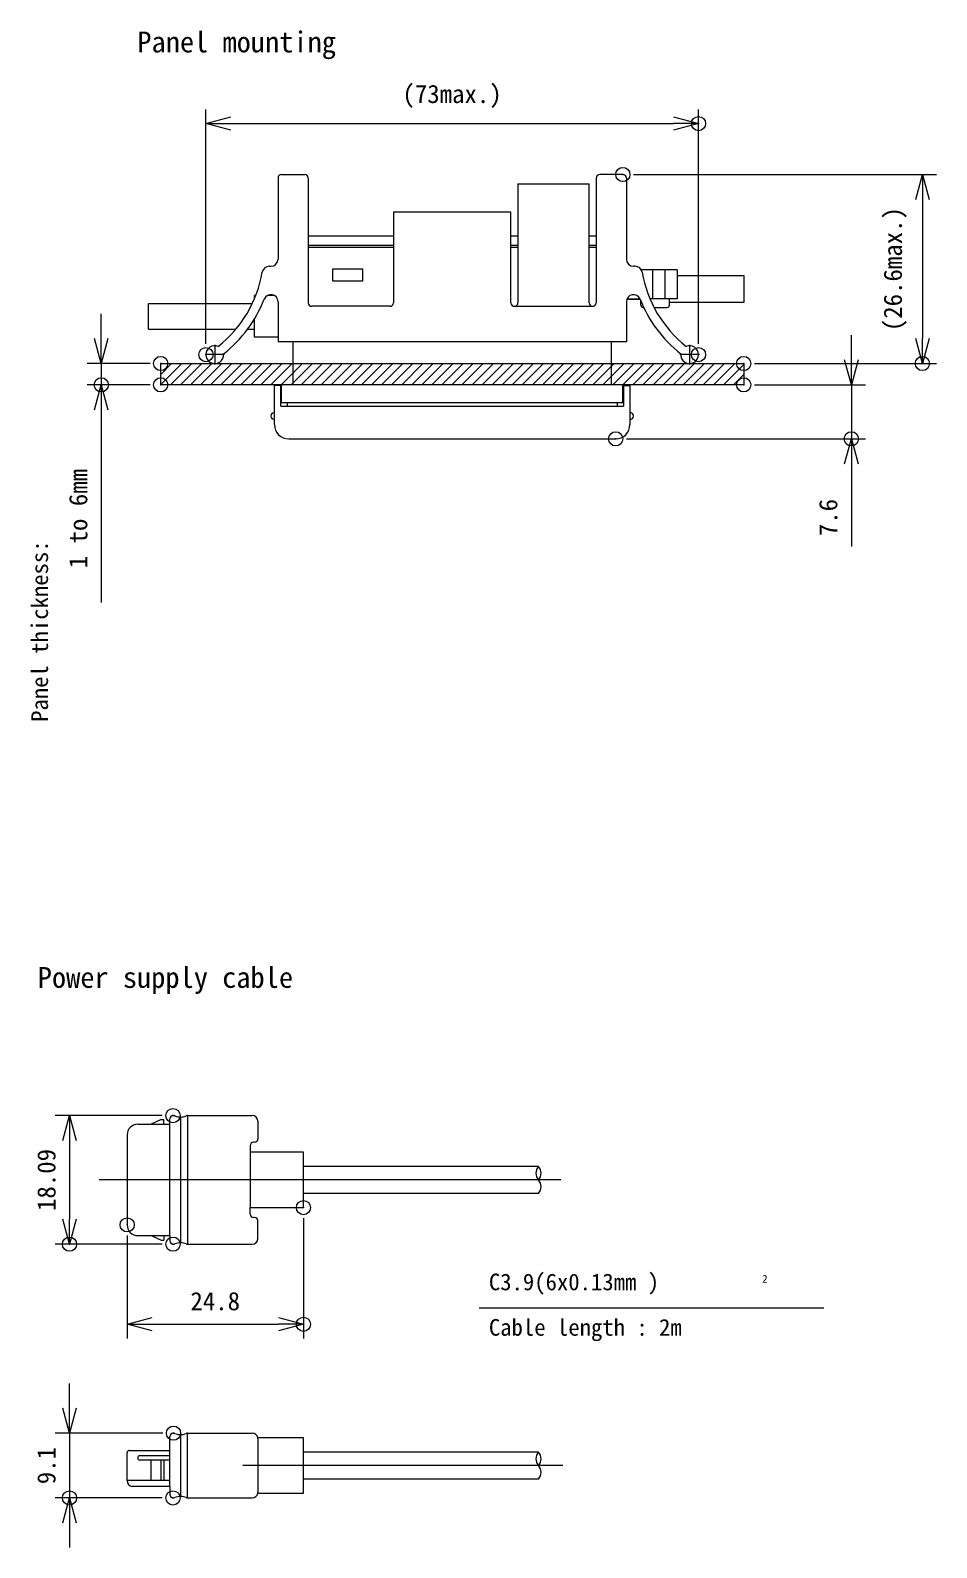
# Model space of a CAD drawing. Units: millimetres at full size. Extents: x -34906 to 7411, y -8440 to 3030.
# Drawn here: x -34275.2 to -34147.7, y -6688.6 to -6475.2 of the extents above; entities that cross this region are included whole.
import ezdxf
from ezdxf.enums import TextEntityAlignment as Align

# ---------------------------------------------------------------- set-up
doc = ezdxf.new("R2010")
doc.units = ezdxf.units.MM
doc.header["$LTSCALE"] = 4
doc.header["$PDMODE"] = 32
doc.header["$PDSIZE"] = 2
for name, pattern in [('USER1', [28.575, 19.05, -3.175, 3.175, -3.175]), ('USER4', [4.7625, 3.175, -1.5875]), ('USER5', [50.8, 31.75, -6.35, 6.35, -6.35]), ('USER6', [36, 24, -3, 6, -3])]:
    doc.linetypes.add(name, pattern=pattern)
for name, color, linetype, lineweight in [('0-2_01_外形線', 7, 'Continuous', 18), ('0-3_04_中心線', 7, 'USER1', 9), ('0-4_06_文字', 7, 'Continuous', 9), ('0-5_07_寸法線', 7, 'Continuous', 9), ('0-A_03_かくれ線', 6, 'USER4', 18)]:
    doc.layers.add(name, color=color, linetype=linetype, lineweight=lineweight)
doc.styles.add('ＭＳ ゴシック', font='')
doc.styles.get('ＭＳ ゴシック').set_extended_font_data('MS Gothic')

msp = doc.modelspace()

# ---------------------------------------------------------------- linework, layer by layer
at = {"layer": '0-2_01_外形線'}
for p, q in [((-34239.853, -6495.435), (-34236.603, -6495.435)), ((-34239.853, -6495.435), (-34236.603, -6495.435)), ((-34191.853, -6495.435), (-34195.103, -6495.435)), ((-34191.853, -6495.435), (-34195.103, -6495.435)), ((-34240.353, -6495.935), (-34240.353, -6507.346)), ((-34240.353, -6495.935), (-34240.353, -6507.346)), ((-34236.103, -6495.935), (-34236.103, -6513.485)), ((-34236.103, -6495.935), (-34236.103, -6513.485)), ((-34206.603, -6496.735), (-34206.603, -6513.485)), ((-34206.603, -6496.735), (-34196.603, -6496.735)), ((-34206.603, -6496.735), (-34206.603, -6513.485)), ((-34206.603, -6496.735), (-34196.603, -6496.735)), ((-34196.603, -6513.485), (-34196.603, -6496.735)), ((-34196.603, -6513.485), (-34196.603, -6496.735)), ((-34195.603, -6495.935), (-34195.603, -6513.485)), ((-34195.603, -6495.935), (-34195.603, -6513.485)), ((-34191.353, -6495.935), (-34191.353, -6507.346)), ((-34191.353, -6495.935), (-34191.353, -6507.346)), ((-34207.603, -6500.735), (-34224.103, -6500.735)), ((-34224.103, -6500.735), (-34224.103, -6513.485)), ((-34207.603, -6500.735), (-34224.103, -6500.735)), ((-34224.103, -6500.735), (-34224.103, -6513.485)), ((-34207.603, -6513.485), (-34207.603, -6500.735)), ((-34207.603, -6513.485), (-34207.603, -6500.735)), ((-34224.103, -6504.13), (-34236.103, -6504.13)), ((-34224.103, -6504.13), (-34236.103, -6504.13)), ((-34224.103, -6505.43), (-34236.103, -6505.43)), ((-34224.103, -6505.43), (-34236.103, -6505.43)), ((-34224.103, -6505.73), (-34236.103, -6505.73)), ((-34224.103, -6505.73), (-34236.103, -6505.73)), ((-34206.603, -6504.13), (-34207.603, -6504.13)), ((-34206.603, -6504.13), (-34207.603, -6504.13)), ((-34206.603, -6505.43), (-34207.603, -6505.43)), ((-34206.603, -6505.43), (-34207.603, -6505.43)), ((-34206.603, -6505.73), (-34207.603, -6505.73)), ((-34206.603, -6505.73), (-34207.603, -6505.73)), ((-34195.603, -6504.13), (-34196.603, -6504.13)), ((-34195.603, -6504.13), (-34196.603, -6504.13)), ((-34195.603, -6505.43), (-34196.603, -6505.43)), ((-34195.603, -6505.43), (-34196.603, -6505.43)), ((-34195.603, -6505.73), (-34196.603, -6505.73)), ((-34195.603, -6505.73), (-34196.603, -6505.73)), ((-34241.577, -6508.346), (-34241.353, -6508.346)), ((-34241.577, -6508.346), (-34241.353, -6508.346)), ((-34232.653, -6508.73), (-34228.453, -6508.73)), ((-34232.653, -6508.73), (-34228.453, -6508.73)), ((-34228.453, -6508.73), (-34228.453, -6510.43)), ((-34228.453, -6508.73), (-34228.453, -6510.43)), ((-34190.129, -6508.346), (-34190.353, -6508.346)), ((-34190.129, -6508.346), (-34190.353, -6508.346)), ((-34184.2, -6508.83), (-34189.272, -6508.83)), ((-34184.2, -6508.83), (-34189.272, -6508.83)), ((-34187.7, -6508.83), (-34187.7, -6512.93)), ((-34187.7, -6508.83), (-34187.7, -6512.93)), ((-34185.95, -6508.83), (-34185.95, -6512.93)), ((-34185.95, -6508.83), (-34185.95, -6512.93)), ((-34184.2, -6508.83), (-34184.2, -6512.93)), ((-34184.2, -6508.83), (-34184.2, -6512.93)), ((-34184.2, -6509.63), (-34174.853, -6509.63)), ((-34184.2, -6509.63), (-34174.853, -6509.63)), ((-34174.853, -6509.63), (-34174.853, -6513.43)), ((-34174.853, -6509.63), (-34174.853, -6513.43)), ((-34243.486, -6512.485), (-34243.653, -6512.485)), ((-34243.653, -6512.895), (-34243.653, -6512.485)), ((-34243.486, -6512.485), (-34243.653, -6512.485)), ((-34243.653, -6512.895), (-34243.653, -6512.485)), ((-34240.843, -6512.485), (-34241.863, -6512.485)), ((-34240.843, -6512.485), (-34241.863, -6512.485)), ((-34258.594, -6513.61), (-34243.974, -6513.61)), ((-34258.594, -6517.21), (-34258.594, -6513.61)), ((-34258.594, -6513.61), (-34243.974, -6513.61)), ((-34258.594, -6517.21), (-34258.594, -6513.61)), ((-34240.353, -6513.346), (-34240.353, -6518.985)), ((-34240.353, -6513.346), (-34240.353, -6518.985)), ((-34224.603, -6513.985), (-34235.603, -6513.985)), ((-34224.603, -6513.985), (-34235.603, -6513.985)), ((-34207.103, -6513.985), (-34196.103, -6513.985)), ((-34207.103, -6513.985), (-34196.103, -6513.985)), ((-34191.353, -6513.346), (-34191.353, -6518.985)), ((-34191.353, -6513.346), (-34191.353, -6518.985)), ((-34189.402, -6513.03), (-34191.302, -6513.03)), ((-34189.402, -6513.03), (-34191.302, -6513.03)), ((-34191.263, -6512.93), (-34189.443, -6512.93)), ((-34191.263, -6512.93), (-34189.443, -6512.93)), ((-34191.2, -6512.813), (-34191.2, -6512.93)), ((-34191.2, -6512.813), (-34191.2, -6512.93)), ((-34189.3, -6513.83), (-34189.3, -6513.284)), ((-34189.3, -6513.83), (-34189.3, -6513.284)), ((-34189, -6514.13), (-34188.924, -6514.13)), ((-34189, -6514.13), (-34188.924, -6514.13)), ((-34184.2, -6512.93), (-34188.038, -6512.93)), ((-34184.2, -6512.93), (-34188.038, -6512.93)), ((-34187.472, -6514.13), (-34185.601, -6514.13)), ((-34187.472, -6514.13), (-34185.601, -6514.13)), ((-34174.853, -6513.43), (-34185.3, -6513.43)), ((-34174.853, -6513.43), (-34185.3, -6513.43)), ((-34185.299, -6513.83), (-34185.299, -6512.93)), ((-34185.299, -6513.83), (-34185.299, -6512.93)), ((-34243.653, -6518.335), (-34243.653, -6515.75)), ((-34243.653, -6518.335), (-34243.653, -6515.75)), ((-34258.594, -6517.21), (-34246.291, -6517.21)), ((-34258.594, -6517.21), (-34246.291, -6517.21)), ((-34244.634, -6517.21), (-34243.653, -6517.21)), ((-34244.634, -6517.21), (-34243.653, -6517.21)), ((-34240.353, -6518.335), (-34243.653, -6518.335)), ((-34240.353, -6518.335), (-34243.653, -6518.335)), ((-34191.353, -6518.985), (-34240.353, -6518.985)), ((-34191.353, -6518.985), (-34240.353, -6518.985)), ((-34238.203, -6525.03), (-34238.203, -6518.985)), ((-34238.203, -6525.03), (-34238.203, -6518.985)), ((-34193.503, -6518.985), (-34193.503, -6525.03)), ((-34193.503, -6518.985), (-34193.503, -6525.03)), ((-34256.853, -6522.03), (-34174.853, -6522.03)), ((-34256.853, -6525.03), (-34256.853, -6522.03)), ((-34256.853, -6522.03), (-34174.853, -6522.03)), ((-34256.853, -6525.03), (-34256.853, -6522.03)), ((-34174.853, -6522.03), (-34174.853, -6525.03)), ((-34174.853, -6522.03), (-34174.853, -6525.03)), ((-34174.853, -6525.03), (-34256.853, -6525.03)), ((-34174.853, -6525.03), (-34256.853, -6525.03)), ((-34240.853, -6530.63), (-34240.853, -6525.13)), ((-34240.853, -6530.63), (-34240.853, -6525.13)), ((-34239.953, -6525.13), (-34239.853, -6525.28)), ((-34239.953, -6525.13), (-34239.853, -6525.28)), ((-34239.853, -6527.53), (-34239.853, -6525.03)), ((-34239.853, -6527.53), (-34239.853, -6525.03)), ((-34191.853, -6527.53), (-34191.853, -6525.03)), ((-34191.853, -6527.53), (-34191.853, -6525.03)), ((-34191.853, -6525.28), (-34191.753, -6525.13)), ((-34191.853, -6525.28), (-34191.753, -6525.13)), ((-34191.753, -6525.13), (-34191.753, -6528.03)), ((-34191.753, -6525.13), (-34190.853, -6525.13)), ((-34191.753, -6525.13), (-34191.753, -6528.03)), ((-34191.753, -6525.13), (-34190.853, -6525.13)), ((-34190.853, -6525.13), (-34190.853, -6530.63)), ((-34190.853, -6525.13), (-34190.853, -6530.63)), ((-34239.953, -6526.43), (-34239.853, -6526.364)), ((-34239.953, -6526.43), (-34239.853, -6526.364)), ((-34239.853, -6527.53), (-34191.853, -6527.53)), ((-34239.853, -6527.53), (-34191.853, -6527.53)), ((-34239.053, -6527.53), (-34239.053, -6528.03)), ((-34239.053, -6527.53), (-34239.053, -6528.03)), ((-34192.653, -6527.53), (-34192.653, -6528.03)), ((-34192.653, -6527.53), (-34192.653, -6528.03)), ((-34191.753, -6526.43), (-34191.853, -6526.364)), ((-34191.753, -6526.43), (-34191.853, -6526.364)), ((-34239.953, -6528.03), (-34191.753, -6528.03)), ((-34239.953, -6528.03), (-34191.753, -6528.03)), ((-34238.853, -6532.63), (-34192.853, -6532.63)), ((-34238.853, -6532.63), (-34192.853, -6532.63)), ((-34255.128, -6627.838), (-34255.05, -6627.838)), ((-34255.128, -6627.838), (-34255.05, -6627.838)), ((-34253.068, -6627.828), (-34243.976, -6627.828)), ((-34253.068, -6627.828), (-34253.068, -6645.928)), ((-34253.068, -6627.828), (-34243.976, -6627.828)), ((-34253.068, -6627.828), (-34253.068, -6645.928)), ((-34260.079, -6629.054), (-34258.193, -6629.054)), ((-34260.079, -6629.054), (-34258.193, -6629.054)), ((-34256.78, -6628.384), (-34258.193, -6629.054)), ((-34256.78, -6628.384), (-34258.193, -6629.054)), ((-34258.193, -6629.054), (-34256.43, -6629.054)), ((-34258.193, -6629.054), (-34256.43, -6629.054)), ((-34256.78, -6628.384), (-34256.43, -6628.384)), ((-34256.78, -6628.384), (-34256.43, -6628.384)), ((-34256.43, -6629.054), (-34256.43, -6628.384)), ((-34256.43, -6629.054), (-34256.43, -6628.384)), ((-34256.43, -6629.054), (-34255.578, -6629.054)), ((-34256.43, -6629.054), (-34255.578, -6629.054)), ((-34255.578, -6629.054), (-34255.578, -6628.288)), ((-34255.578, -6629.054), (-34255.578, -6628.288)), ((-34255.578, -6644.712), (-34255.578, -6629.054)), ((-34255.578, -6644.712), (-34255.578, -6629.054)), ((-34254.058, -6628.038), (-34254.058, -6645.728)), ((-34254.058, -6628.038), (-34254.058, -6645.728)), ((-34243.176, -6628.628), (-34243.176, -6631.082)), ((-34243.176, -6628.628), (-34243.176, -6631.082)), ((-34261.578, -6630.554), (-34261.578, -6643.212)), ((-34261.578, -6630.554), (-34261.578, -6643.212)), ((-34244.278, -6632.085), (-34244.278, -6632.983)), ((-34244.278, -6632.085), (-34244.278, -6632.983)), ((-34243.666, -6631.582), (-34243.789, -6631.585)), ((-34243.666, -6631.582), (-34243.789, -6631.585)), ((-34244.278, -6632.983), (-34244.278, -6640.783)), ((-34236.778, -6632.983), (-34244.278, -6632.983)), ((-34244.278, -6632.983), (-34244.278, -6640.783)), ((-34236.778, -6632.983), (-34244.278, -6632.983)), ((-34236.778, -6634.983), (-34236.778, -6632.983)), ((-34236.778, -6634.983), (-34236.778, -6632.983)), ((-34203.717, -6634.983), (-34236.778, -6634.983)), ((-34236.778, -6638.783), (-34236.778, -6634.983)), ((-34203.717, -6634.983), (-34236.778, -6634.983)), ((-34236.778, -6638.783), (-34236.778, -6634.983)), ((-34203.717, -6638.783), (-34236.778, -6638.783)), ((-34236.778, -6640.783), (-34236.778, -6638.783)), ((-34203.717, -6638.783), (-34236.778, -6638.783)), ((-34236.778, -6640.783), (-34236.778, -6638.783)), ((-34244.278, -6640.783), (-34236.778, -6640.783)), ((-34244.278, -6641.683), (-34244.278, -6640.783)), ((-34244.278, -6640.783), (-34236.778, -6640.783)), ((-34244.278, -6641.683), (-34244.278, -6640.783)), ((-34243.666, -6642.185), (-34243.789, -6642.183)), ((-34243.666, -6642.185), (-34243.789, -6642.183)), ((-34243.176, -6645.128), (-34243.176, -6642.685)), ((-34243.176, -6645.128), (-34243.176, -6642.685)), ((-34260.078, -6644.713), (-34258.191, -6644.713)), ((-34260.078, -6644.713), (-34258.191, -6644.713)), ((-34258.191, -6644.713), (-34256.428, -6644.712)), ((-34258.191, -6644.713), (-34256.428, -6644.712)), ((-34256.428, -6644.712), (-34255.578, -6644.712)), ((-34256.428, -6644.712), (-34256.428, -6645.382)), ((-34256.428, -6644.712), (-34255.578, -6644.712)), ((-34256.428, -6644.712), (-34256.428, -6645.382)), ((-34255.578, -6644.712), (-34255.578, -6645.478)), ((-34255.578, -6644.712), (-34255.578, -6645.478)), ((-34255.128, -6645.928), (-34255.05, -6645.928)), ((-34255.128, -6645.928), (-34255.05, -6645.928)), ((-34253.068, -6645.928), (-34243.976, -6645.928)), ((-34253.068, -6645.928), (-34243.976, -6645.928)), ((-34255.128, -6672.519), (-34255.05, -6672.519)), ((-34255.128, -6672.519), (-34255.05, -6672.519)), ((-34253.068, -6672.519), (-34243.976, -6672.519)), ((-34253.068, -6681.619), (-34253.068, -6672.519)), ((-34253.068, -6672.519), (-34243.976, -6672.519)), ((-34253.068, -6681.619), (-34253.068, -6672.519)), ((-34255.578, -6674.944), (-34255.578, -6672.969)), ((-34255.578, -6674.944), (-34255.578, -6672.969)), ((-34254.058, -6672.719), (-34254.058, -6681.419)), ((-34254.058, -6672.719), (-34254.058, -6681.419)), ((-34236.778, -6673.169), (-34243.191, -6673.169)), ((-34236.778, -6673.169), (-34243.191, -6673.169)), ((-34243.176, -6673.319), (-34243.176, -6680.799)), ((-34243.176, -6673.319), (-34243.176, -6680.799)), ((-34236.778, -6675.169), (-34236.778, -6673.169)), ((-34236.778, -6675.169), (-34236.778, -6673.169)), ((-34261.578, -6679.194), (-34261.578, -6675.244)), ((-34261.578, -6679.194), (-34261.578, -6675.244)), ((-34261.278, -6674.944), (-34255.578, -6674.944)), ((-34261.278, -6674.944), (-34255.578, -6674.944)), ((-34255.578, -6675.694), (-34259.808, -6675.694)), ((-34255.578, -6675.694), (-34259.808, -6675.694)), ((-34255.578, -6676.294), (-34259.808, -6676.294)), ((-34255.578, -6676.294), (-34259.808, -6676.294)), ((-34258.192, -6679.194), (-34258.192, -6676.294)), ((-34258.192, -6679.194), (-34258.192, -6676.294)), ((-34256.778, -6679.194), (-34256.778, -6676.294)), ((-34256.778, -6679.194), (-34256.778, -6676.294)), ((-34256.428, -6676.294), (-34256.428, -6679.194)), ((-34256.428, -6676.294), (-34256.428, -6679.194)), ((-34255.578, -6679.994), (-34255.578, -6674.944)), ((-34255.578, -6679.994), (-34255.578, -6674.944)), ((-34203.718, -6675.169), (-34236.778, -6675.169)), ((-34236.778, -6678.969), (-34236.778, -6675.169)), ((-34203.718, -6675.169), (-34236.778, -6675.169)), ((-34236.778, -6678.969), (-34236.778, -6675.169)), ((-34203.718, -6678.969), (-34236.778, -6678.969)), ((-34236.778, -6680.969), (-34236.778, -6678.969)), ((-34203.718, -6678.969), (-34236.778, -6678.969)), ((-34236.778, -6680.969), (-34236.778, -6678.969)), ((-34255.578, -6679.194), (-34261.578, -6679.194)), ((-34255.578, -6679.194), (-34261.578, -6679.194)), ((-34255.578, -6679.994), (-34260.878, -6679.994)), ((-34255.578, -6679.994), (-34260.878, -6679.994)), ((-34255.578, -6679.994), (-34255.578, -6681.169)), ((-34255.578, -6679.994), (-34255.578, -6681.169)), ((-34243.195, -6680.969), (-34236.778, -6680.969)), ((-34243.195, -6680.969), (-34236.778, -6680.969)), ((-34255.128, -6681.619), (-34255.05, -6681.619)), ((-34255.128, -6681.619), (-34255.05, -6681.619)), ((-34253.068, -6681.619), (-34243.975, -6681.599)), ((-34253.068, -6681.619), (-34243.975, -6681.599))]:
    msp.add_line(p, q, dxfattribs=at)
for points in [[(-34228.453, -6510.43), (-34232.653, -6510.43), (-34232.653, -6508.73)], [(-34228.453, -6510.43), (-34232.653, -6510.43), (-34232.653, -6508.73)], [(-34239.953, -6528.03), (-34239.953, -6525.13), (-34240.853, -6525.13)], [(-34239.953, -6528.03), (-34239.953, -6525.13), (-34240.853, -6525.13)], [(-34258.191, -6644.713), (-34256.778, -6645.382), (-34256.428, -6645.382)], [(-34258.191, -6644.713), (-34256.778, -6645.382), (-34256.428, -6645.382)]]:
    msp.add_lwpolyline(points, dxfattribs=at)
for centre, radius, start, end in [((-34239.853, -6495.935), 0.5, 90, 180), ((-34239.853, -6495.935), 0.5, 90, 180), ((-34236.603, -6495.935), 0.5, 0, 90), ((-34236.603, -6495.935), 0.5, 0, 90), ((-34195.103, -6495.935), 0.5, 90, 180), ((-34195.103, -6495.935), 0.5, 90, 180), ((-34191.853, -6495.935), 0.5, 0, 90), ((-34191.853, -6495.935), 0.5, 0, 90), ((-34241.353, -6507.346), 1, 270, 0), ((-34241.353, -6507.346), 1, 270, 0), ((-34190.353, -6507.346), 1, 180, 270), ((-34190.353, -6507.346), 1, 180, 270), ((-34259.315, -6506.285), 17, 308.32131, 350.21072), ((-34259.315, -6506.285), 17, 308.32131, 350.21072), ((-34241.577, -6509.346), 1, 90, 170.21072), ((-34241.577, -6509.346), 1, 90, 170.21072), ((-34190.129, -6509.346), 1, 9.78928, 90), ((-34190.129, -6509.346), 1, 9.78928, 90), ((-34172.391, -6506.285), 17, 189.78928, 231.67869), ((-34172.391, -6506.285), 17, 189.78928, 231.67869), ((-34241.353, -6513.346), 1, 0, 158.54154), ((-34241.353, -6513.346), 1, 0, 158.54154), ((-34190.353, -6513.346), 1, 21.45846, 180), ((-34190.353, -6513.346), 1, 21.45846, 180), ((-34259.315, -6506.285), 18.3, 308.1935, 338.54154), ((-34259.315, -6506.285), 18.3, 308.1935, 338.54154), ((-34235.603, -6513.485), 0.5, 180, 270), ((-34235.603, -6513.485), 0.5, 180, 270), ((-34224.603, -6513.485), 0.5, 270, 0), ((-34224.603, -6513.485), 0.5, 270, 0), ((-34207.103, -6513.485), 0.5, 180, 360), ((-34207.103, -6513.485), 0.5, 180, 360), ((-34196.103, -6513.485), 0.5, 180, 0), ((-34196.103, -6513.485), 0.5, 180, 0), ((-34172.391, -6506.285), 18.3, 201.45846, 231.8065), ((-34172.391, -6506.285), 18.3, 201.45846, 231.8065), ((-34189, -6513.83), 0.3, 180, 270), ((-34189, -6513.83), 0.3, 180, 270), ((-34185.599, -6513.83), 0.3, 270, 0), ((-34185.599, -6513.83), 0.3, 270, 0), ((-34249.245, -6520.78), 1.25, 67.87089, 180), ((-34249.245, -6520.78), 1.25, 67.87089, 180), ((-34249.245, -6520.78), 1.25, 180, 5.17444), ((-34249.245, -6520.78), 1.25, 180, 5.17444), ((-34182.461, -6520.78), 1.25, 174.82556, 0), ((-34182.461, -6520.78), 1.25, 174.82556, 0), ((-34182.461, -6520.78), 1.25, 0, 112.12911), ((-34182.461, -6520.78), 1.25, 0, 112.12911), ((-34240.853, -6529.418), 0.5, 90, 270), ((-34240.853, -6529.418), 0.5, 90, 270), ((-34190.853, -6529.418), 0.5, 270, 90), ((-34190.853, -6529.418), 0.5, 270, 90), ((-34238.853, -6530.63), 2, 180, 270), ((-34238.853, -6530.63), 2, 180, 270), ((-34192.853, -6530.63), 2, 270, 0), ((-34192.853, -6530.63), 2, 270, 0), ((-34255.128, -6628.288), 0.45, 90, 180), ((-34255.128, -6628.288), 0.45, 90, 180), ((-34255.05, -6628.338), 0.5, 67.18061, 90), ((-34255.05, -6628.338), 0.5, 67.18061, 90), ((-34253.068, -6628.328), 0.5, 90, 112.81939), ((-34253.068, -6628.328), 0.5, 90, 112.81939), ((-34243.976, -6628.628), 0.8, 0, 90), ((-34243.976, -6628.628), 0.8, 0, 90), ((-34260.078, -6630.554), 1.5, 90.00718, 180), ((-34260.078, -6630.554), 1.5, 90.00718, 180), ((-34254.059, -6625.983), 2.055, 247.18061, 270.00901), ((-34254.059, -6625.983), 2.055, 247.18061, 270.00901), ((-34254.083, -6625.978), 2.061, 270.69822, 293.5086), ((-34254.083, -6625.978), 2.061, 270.69822, 293.5086), ((-34243.778, -6632.085), 0.5, 91.25745, 180), ((-34243.778, -6632.085), 0.5, 91.25745, 180), ((-34243.676, -6631.082), 0.5, 271.25745, 0), ((-34243.676, -6631.082), 0.5, 271.25745, 0), ((-34202.622, -6635.933), 1.45, 139.06761, 220.93239), ((-34202.622, -6635.933), 1.45, 139.06761, 220.93239), ((-34204.813, -6635.933), 1.45, 319.06761, 40.93239), ((-34204.813, -6635.933), 1.45, 319.06761, 40.93239), ((-34204.813, -6637.833), 1.45, 319.06761, 40.93239), ((-34204.813, -6637.833), 1.45, 319.06761, 40.93239), ((-34243.778, -6641.683), 0.5, 180, 268.74255), ((-34243.778, -6641.683), 0.5, 180, 268.74255), ((-34243.676, -6642.685), 0.5, 0, 88.74255), ((-34243.676, -6642.685), 0.5, 0, 88.74255), ((-34260.078, -6643.213), 1.5, 180, 270.00718), ((-34260.078, -6643.213), 1.5, 180, 270.00718), ((-34255.128, -6645.478), 0.45, 180, 270), ((-34255.128, -6645.478), 0.45, 180, 270), ((-34255.05, -6645.428), 0.5, 270, 292.81939), ((-34255.05, -6645.428), 0.5, 270, 292.81939), ((-34254.059, -6647.783), 2.055, 90.02033, 112.81939), ((-34254.059, -6647.783), 2.055, 90.02033, 112.81939), ((-34254.059, -6647.783), 2.055, 89.99099, 90.02033), ((-34254.059, -6647.783), 2.055, 89.99099, 90.02033), ((-34254.059, -6647.783), 2.055, 67.18061, 89.99099), ((-34254.059, -6647.783), 2.055, 67.18061, 89.99099), ((-34253.068, -6645.428), 0.5, 247.18061, 270), ((-34253.068, -6645.428), 0.5, 247.18061, 270), ((-34243.976, -6645.128), 0.8, 270, 0), ((-34243.976, -6645.128), 0.8, 270, 0), ((-34255.128, -6672.969), 0.45, 90, 179.99282), ((-34255.128, -6672.969), 0.45, 90, 179.99282), ((-34255.05, -6673.019), 0.5, 67.18061, 90), ((-34255.05, -6673.019), 0.5, 67.18061, 90), ((-34254.059, -6670.664), 2.055, 247.18061, 270.00901), ((-34254.059, -6670.664), 2.055, 247.18061, 270.00901), ((-34254.059, -6670.664), 2.055, 270.00901, 292.81939), ((-34254.059, -6670.664), 2.055, 270.00901, 292.81939), ((-34253.068, -6673.019), 0.5, 90, 112.81939), ((-34253.068, -6673.019), 0.5, 90, 112.81939), ((-34243.976, -6673.319), 0.8, 10.80692, 90), ((-34243.976, -6673.319), 0.8, 10.80692, 90), ((-34243.976, -6673.319), 0.8, 0, 10.80692), ((-34243.976, -6673.319), 0.8, 0, 10.80692), ((-34261.278, -6675.244), 0.3, 90, 180), ((-34261.278, -6675.244), 0.3, 90, 180), ((-34259.796, -6675.994), 0.3, 92.37191, 267.62809), ((-34259.796, -6675.994), 0.3, 92.37191, 267.62809), ((-34202.622, -6676.119), 1.45, 139.06761, 220.93239), ((-34202.622, -6676.119), 1.45, 139.06761, 220.93239), ((-34204.813, -6676.119), 1.45, 319.06761, 40.93239), ((-34204.813, -6676.119), 1.45, 319.06761, 40.93239), ((-34204.813, -6678.019), 1.45, 319.06761, 40.93239), ((-34204.813, -6678.019), 1.45, 319.06761, 40.93239), ((-34260.828, -6679.244), 0.752, 176.18593, 266.18593), ((-34260.828, -6679.244), 0.752, 176.18593, 266.18593), ((-34255.128, -6681.169), 0.45, 180.00718, 270), ((-34255.128, -6681.169), 0.45, 180.00718, 270), ((-34243.976, -6680.799), 0.8, 270.12617, 347.72959), ((-34243.976, -6680.799), 0.8, 270.12617, 347.72959), ((-34243.976, -6680.799), 0.8, 347.72959, 0), ((-34243.976, -6680.799), 0.8, 347.72959, 0), ((-34255.05, -6681.119), 0.5, 270, 292.81939), ((-34255.05, -6681.119), 0.5, 270, 292.81939), ((-34254.059, -6683.474), 2.055, 89.99099, 112.81939), ((-34254.059, -6683.474), 2.055, 89.99099, 112.81939), ((-34254.059, -6683.474), 2.055, 67.18061, 89.99099), ((-34254.059, -6683.474), 2.055, 67.18061, 89.99099), ((-34253.068, -6681.119), 0.5, 247.18061, 270), ((-34253.068, -6681.119), 0.5, 247.18061, 270)]:
    msp.add_arc(centre, radius, start, end, dxfattribs=at)
at = {"layer": '0-3_04_中心線', "color": 1, "linetype": 'USER5', "lineweight": 18}
for p, q in [((-34247.87, -6520.78), (-34250.62, -6520.78)), ((-34247.87, -6520.78), (-34250.62, -6520.78)), ((-34249.245, -6519.405), (-34249.245, -6522.155)), ((-34249.245, -6519.405), (-34249.245, -6522.155)), ((-34181.086, -6520.78), (-34183.836, -6520.78)), ((-34181.086, -6520.78), (-34183.836, -6520.78)), ((-34182.461, -6519.405), (-34182.461, -6522.155)), ((-34182.461, -6519.405), (-34182.461, -6522.155))]:
    msp.add_line(p, q, dxfattribs=at)
at = {"layer": '0-3_04_中心線', "color": 1, "linetype": 'USER6', "lineweight": 18}
for p, q in [((-34200.59, -6636.883), (-34265.526, -6636.883)), ((-34200.59, -6636.883), (-34265.526, -6636.883)), ((-34200.299, -6677.069), (-34245.291, -6677.069)), ((-34200.299, -6677.069), (-34245.291, -6677.069))]:
    msp.add_line(p, q, dxfattribs=at)
at = {"layer": '0-5_07_寸法線', "color": 3, "lineweight": 18}
for p, q in [((-34250.495, -6519.28), (-34250.495, -6486.275)), ((-34250.495, -6519.28), (-34250.495, -6486.275)), ((-34181.211, -6519.28), (-34181.211, -6486.275)), ((-34181.211, -6519.28), (-34181.211, -6486.275)), ((-34246.995, -6488.275), (-34184.711, -6488.275)), ((-34246.995, -6488.275), (-34184.711, -6488.275)), ((-34190.353, -6495.435), (-34147.713, -6495.435)), ((-34190.353, -6495.435), (-34147.713, -6495.435)), ((-34149.713, -6498.935), (-34149.713, -6518.53)), ((-34149.713, -6498.935), (-34149.713, -6518.53)), ((-34265.211, -6518.53), (-34265.211, -6515.03)), ((-34265.211, -6518.53), (-34265.211, -6515.03)), ((-34159.713, -6521.53), (-34159.713, -6518.03)), ((-34159.713, -6521.53), (-34159.713, -6518.03)), ((-34258.353, -6522.03), (-34267.211, -6522.03)), ((-34258.353, -6522.03), (-34267.211, -6522.03)), ((-34265.211, -6522.03), (-34265.211, -6525.03)), ((-34265.211, -6522.03), (-34265.211, -6525.03)), ((-34173.353, -6522.03), (-34147.713, -6522.03)), ((-34173.353, -6522.03), (-34147.713, -6522.03)), ((-34258.353, -6525.03), (-34267.211, -6525.03)), ((-34258.353, -6525.03), (-34267.211, -6525.03)), ((-34173.353, -6525.03), (-34157.713, -6525.03)), ((-34173.353, -6525.03), (-34157.713, -6525.03)), ((-34159.713, -6525.03), (-34159.713, -6532.63)), ((-34159.713, -6525.03), (-34159.713, -6532.63)), ((-34265.211, -6528.53), (-34265.211, -6555.63)), ((-34265.211, -6528.53), (-34265.211, -6555.63)), ((-34191.353, -6532.63), (-34157.713, -6532.63)), ((-34191.353, -6532.63), (-34157.713, -6532.63)), ((-34159.713, -6536.13), (-34159.713, -6547.764)), ((-34159.713, -6536.13), (-34159.713, -6547.764)), ((-34256.628, -6627.838), (-34271.682, -6627.838)), ((-34256.628, -6627.838), (-34271.682, -6627.838)), ((-34269.682, -6631.338), (-34269.682, -6642.428)), ((-34269.682, -6631.338), (-34269.682, -6642.428)), ((-34236.778, -6642.283), (-34236.778, -6659.192)), ((-34236.778, -6642.283), (-34236.778, -6659.192)), ((-34261.578, -6644.712), (-34261.578, -6659.192)), ((-34261.578, -6644.712), (-34261.578, -6659.192)), ((-34256.628, -6645.928), (-34271.682, -6645.928)), ((-34256.628, -6645.928), (-34271.682, -6645.928)), ((-34212.039, -6654.859), (-34163.562, -6654.859)), ((-34212.039, -6654.859), (-34163.562, -6654.859)), ((-34258.078, -6657.192), (-34240.278, -6657.192)), ((-34258.078, -6657.192), (-34240.278, -6657.192)), ((-34269.682, -6669.019), (-34269.682, -6665.519)), ((-34269.682, -6669.019), (-34269.682, -6665.519)), ((-34256.55, -6672.519), (-34271.682, -6672.519)), ((-34256.55, -6672.519), (-34271.682, -6672.519)), ((-34269.682, -6672.519), (-34269.682, -6681.619)), ((-34269.682, -6672.519), (-34269.682, -6681.619)), ((-34256.628, -6681.619), (-34271.682, -6681.619)), ((-34256.628, -6681.619), (-34271.682, -6681.619)), ((-34269.682, -6685.119), (-34269.682, -6688.619)), ((-34269.682, -6685.119), (-34269.682, -6688.619))]:
    msp.add_line(p, q, dxfattribs=at)
at = {"layer": '0-5_07_寸法線'}
for p, q in [((-34250.495, -6488.275), (-34246.995, -6488.275)), ((-34250.495, -6488.275), (-34246.995, -6488.275)), ((-34181.211, -6488.275), (-34184.711, -6488.275)), ((-34181.211, -6488.275), (-34184.711, -6488.275)), ((-34149.713, -6495.435), (-34149.713, -6498.935)), ((-34149.713, -6495.435), (-34149.713, -6498.935)), ((-34265.211, -6522.03), (-34265.211, -6518.53)), ((-34265.211, -6522.03), (-34265.211, -6518.53)), ((-34149.713, -6522.03), (-34149.713, -6518.53)), ((-34149.713, -6522.03), (-34149.713, -6518.53)), ((-34159.713, -6525.03), (-34159.713, -6521.53)), ((-34159.713, -6525.03), (-34159.713, -6521.53)), ((-34265.211, -6525.03), (-34265.211, -6528.53)), ((-34265.211, -6525.03), (-34265.211, -6528.53)), ((-34159.713, -6532.63), (-34159.713, -6536.13)), ((-34159.713, -6532.63), (-34159.713, -6536.13)), ((-34269.682, -6627.838), (-34269.682, -6631.338)), ((-34269.682, -6627.838), (-34269.682, -6631.338)), ((-34269.682, -6645.928), (-34269.682, -6642.428)), ((-34269.682, -6645.928), (-34269.682, -6642.428)), ((-34261.578, -6657.192), (-34258.078, -6657.192)), ((-34261.578, -6657.192), (-34258.078, -6657.192)), ((-34236.778, -6657.192), (-34240.278, -6657.192)), ((-34236.778, -6657.192), (-34240.278, -6657.192)), ((-34269.682, -6672.519), (-34269.682, -6669.019)), ((-34269.682, -6672.519), (-34269.682, -6669.019)), ((-34269.682, -6681.619), (-34269.682, -6685.119)), ((-34269.682, -6681.619), (-34269.682, -6685.119))]:
    msp.add_line(p, q, dxfattribs=at)
for points in [[(-34246.995, -6489.212), (-34250.495, -6488.275), (-34246.995, -6487.337)], [(-34246.995, -6489.212), (-34250.495, -6488.275), (-34246.995, -6487.337)], [(-34184.711, -6487.337), (-34181.211, -6488.275), (-34184.711, -6489.212)], [(-34184.711, -6487.337), (-34181.211, -6488.275), (-34184.711, -6489.212)], [(-34150.651, -6498.935), (-34149.713, -6495.435), (-34148.775, -6498.935)], [(-34150.651, -6498.935), (-34149.713, -6495.435), (-34148.775, -6498.935)], [(-34264.273, -6518.53), (-34265.211, -6522.03), (-34266.149, -6518.53)], [(-34264.273, -6518.53), (-34265.211, -6522.03), (-34266.149, -6518.53)], [(-34148.775, -6518.53), (-34149.713, -6522.03), (-34150.651, -6518.53)], [(-34148.775, -6518.53), (-34149.713, -6522.03), (-34150.651, -6518.53)], [(-34158.775, -6521.53), (-34159.713, -6525.03), (-34160.651, -6521.53)], [(-34158.775, -6521.53), (-34159.713, -6525.03), (-34160.651, -6521.53)], [(-34266.149, -6528.53), (-34265.211, -6525.03), (-34264.273, -6528.53)], [(-34266.149, -6528.53), (-34265.211, -6525.03), (-34264.273, -6528.53)], [(-34160.651, -6536.13), (-34159.713, -6532.63), (-34158.775, -6536.13)], [(-34160.651, -6536.13), (-34159.713, -6532.63), (-34158.775, -6536.13)], [(-34270.619, -6631.338), (-34269.682, -6627.838), (-34268.744, -6631.338)], [(-34270.619, -6631.338), (-34269.682, -6627.838), (-34268.744, -6631.338)], [(-34268.744, -6642.428), (-34269.682, -6645.928), (-34270.619, -6642.428)], [(-34268.744, -6642.428), (-34269.682, -6645.928), (-34270.619, -6642.428)], [(-34258.078, -6658.13), (-34261.578, -6657.192), (-34258.078, -6656.254)], [(-34258.078, -6658.13), (-34261.578, -6657.192), (-34258.078, -6656.254)], [(-34240.278, -6656.254), (-34236.778, -6657.192), (-34240.278, -6658.13)], [(-34240.278, -6656.254), (-34236.778, -6657.192), (-34240.278, -6658.13)], [(-34268.744, -6669.019), (-34269.682, -6672.519), (-34270.619, -6669.019)], [(-34268.744, -6669.019), (-34269.682, -6672.519), (-34270.619, -6669.019)], [(-34270.619, -6685.119), (-34269.682, -6681.619), (-34268.744, -6685.119)], [(-34270.619, -6685.119), (-34269.682, -6681.619), (-34268.744, -6685.119)]]:
    msp.add_lwpolyline(points, dxfattribs=at)
for p in [(-34181.211, -6488.275), (-34191.853, -6495.435), (-34256.853, -6522.03), (-34250.495, -6520.78), (-34181.211, -6520.78), (-34174.853, -6522.03), (-34149.713, -6522.03), (-34265.211, -6525.03), (-34256.853, -6525.03), (-34174.853, -6525.03), (-34192.853, -6532.63), (-34159.713, -6532.63), (-34255.128, -6627.838), (-34236.778, -6640.783), (-34261.578, -6643.212), (-34269.682, -6645.928), (-34255.128, -6645.928), (-34236.778, -6657.192), (-34255.05, -6672.519), (-34269.682, -6681.619), (-34255.128, -6681.619)]:
    msp.add_point(p, dxfattribs=at)
at = {"layer": '0-A_03_かくれ線', "linetype": 'Continuous'}
for p, q in [((-34256.853, -6524.98), (-34253.903, -6522.03)), ((-34256.853, -6523.566), (-34255.318, -6522.03)), ((-34256.853, -6524.98), (-34253.903, -6522.03)), ((-34256.853, -6523.566), (-34255.318, -6522.03)), ((-34255.489, -6525.03), (-34252.489, -6522.03)), ((-34255.489, -6525.03), (-34252.489, -6522.03)), ((-34254.075, -6525.03), (-34251.075, -6522.03)), ((-34254.075, -6525.03), (-34251.075, -6522.03)), ((-34252.661, -6525.03), (-34249.661, -6522.03)), ((-34252.661, -6525.03), (-34249.661, -6522.03)), ((-34251.247, -6525.03), (-34248.247, -6522.03)), ((-34251.247, -6525.03), (-34248.247, -6522.03)), ((-34249.832, -6525.03), (-34246.832, -6522.03)), ((-34249.832, -6525.03), (-34246.832, -6522.03)), ((-34248.418, -6525.03), (-34245.418, -6522.03)), ((-34248.418, -6525.03), (-34245.418, -6522.03)), ((-34247.004, -6525.03), (-34244.004, -6522.03)), ((-34247.004, -6525.03), (-34244.004, -6522.03)), ((-34245.59, -6525.03), (-34242.59, -6522.03)), ((-34245.59, -6525.03), (-34242.59, -6522.03)), ((-34244.175, -6525.03), (-34241.175, -6522.03)), ((-34244.175, -6525.03), (-34241.175, -6522.03)), ((-34242.761, -6525.03), (-34239.761, -6522.03)), ((-34242.761, -6525.03), (-34239.761, -6522.03)), ((-34241.347, -6525.03), (-34238.347, -6522.03)), ((-34241.347, -6525.03), (-34238.347, -6522.03)), ((-34239.933, -6525.03), (-34236.933, -6522.03)), ((-34239.933, -6525.03), (-34236.933, -6522.03)), ((-34238.519, -6525.03), (-34235.519, -6522.03)), ((-34238.519, -6525.03), (-34235.519, -6522.03)), ((-34237.104, -6525.03), (-34234.104, -6522.03)), ((-34237.104, -6525.03), (-34234.104, -6522.03)), ((-34235.69, -6525.03), (-34232.69, -6522.03)), ((-34235.69, -6525.03), (-34232.69, -6522.03)), ((-34234.276, -6525.03), (-34231.276, -6522.03)), ((-34234.276, -6525.03), (-34231.276, -6522.03)), ((-34232.862, -6525.03), (-34229.862, -6522.03)), ((-34232.862, -6525.03), (-34229.862, -6522.03)), ((-34231.448, -6525.03), (-34228.448, -6522.03)), ((-34231.448, -6525.03), (-34228.448, -6522.03)), ((-34230.033, -6525.03), (-34227.033, -6522.03)), ((-34230.033, -6525.03), (-34227.033, -6522.03)), ((-34228.619, -6525.03), (-34225.619, -6522.03)), ((-34228.619, -6525.03), (-34225.619, -6522.03)), ((-34227.205, -6525.03), (-34224.205, -6522.03)), ((-34227.205, -6525.03), (-34224.205, -6522.03)), ((-34225.791, -6525.03), (-34222.791, -6522.03)), ((-34225.791, -6525.03), (-34222.791, -6522.03)), ((-34224.376, -6525.03), (-34221.376, -6522.03)), ((-34224.376, -6525.03), (-34221.376, -6522.03)), ((-34222.962, -6525.03), (-34219.962, -6522.03)), ((-34222.962, -6525.03), (-34219.962, -6522.03)), ((-34221.548, -6525.03), (-34218.548, -6522.03)), ((-34221.548, -6525.03), (-34218.548, -6522.03)), ((-34220.134, -6525.03), (-34217.134, -6522.03)), ((-34220.134, -6525.03), (-34217.134, -6522.03)), ((-34218.72, -6525.03), (-34215.72, -6522.03)), ((-34218.72, -6525.03), (-34215.72, -6522.03)), ((-34217.305, -6525.03), (-34214.305, -6522.03)), ((-34217.305, -6525.03), (-34214.305, -6522.03)), ((-34215.891, -6525.03), (-34212.891, -6522.03)), ((-34215.891, -6525.03), (-34212.891, -6522.03)), ((-34214.477, -6525.03), (-34211.477, -6522.03)), ((-34214.477, -6525.03), (-34211.477, -6522.03)), ((-34213.063, -6525.03), (-34210.063, -6522.03)), ((-34213.063, -6525.03), (-34210.063, -6522.03)), ((-34211.649, -6525.03), (-34208.649, -6522.03)), ((-34211.649, -6525.03), (-34208.649, -6522.03)), ((-34210.234, -6525.03), (-34207.234, -6522.03)), ((-34210.234, -6525.03), (-34207.234, -6522.03)), ((-34208.82, -6525.03), (-34205.82, -6522.03)), ((-34208.82, -6525.03), (-34205.82, -6522.03)), ((-34207.406, -6525.03), (-34204.406, -6522.03)), ((-34207.406, -6525.03), (-34204.406, -6522.03)), ((-34205.992, -6525.03), (-34202.992, -6522.03)), ((-34205.992, -6525.03), (-34202.992, -6522.03)), ((-34204.578, -6525.03), (-34201.578, -6522.03)), ((-34204.578, -6525.03), (-34201.578, -6522.03)), ((-34203.163, -6525.03), (-34200.163, -6522.03)), ((-34203.163, -6525.03), (-34200.163, -6522.03)), ((-34201.749, -6525.03), (-34198.749, -6522.03)), ((-34201.749, -6525.03), (-34198.749, -6522.03)), ((-34200.335, -6525.03), (-34197.335, -6522.03)), ((-34200.335, -6525.03), (-34197.335, -6522.03)), ((-34198.921, -6525.03), (-34195.921, -6522.03)), ((-34198.921, -6525.03), (-34195.921, -6522.03)), ((-34197.506, -6525.03), (-34194.506, -6522.03)), ((-34197.506, -6525.03), (-34194.506, -6522.03)), ((-34196.092, -6525.03), (-34193.092, -6522.03)), ((-34196.092, -6525.03), (-34193.092, -6522.03)), ((-34194.678, -6525.03), (-34191.678, -6522.03)), ((-34194.678, -6525.03), (-34191.678, -6522.03)), ((-34193.264, -6525.03), (-34190.264, -6522.03)), ((-34193.264, -6525.03), (-34190.264, -6522.03)), ((-34191.85, -6525.03), (-34188.85, -6522.03)), ((-34191.85, -6525.03), (-34188.85, -6522.03)), ((-34190.435, -6525.03), (-34187.435, -6522.03)), ((-34190.435, -6525.03), (-34187.435, -6522.03)), ((-34189.021, -6525.03), (-34186.021, -6522.03)), ((-34189.021, -6525.03), (-34186.021, -6522.03)), ((-34187.607, -6525.03), (-34184.607, -6522.03)), ((-34187.607, -6525.03), (-34184.607, -6522.03)), ((-34186.193, -6525.03), (-34183.193, -6522.03)), ((-34186.193, -6525.03), (-34183.193, -6522.03)), ((-34184.779, -6525.03), (-34181.779, -6522.03)), ((-34184.779, -6525.03), (-34181.779, -6522.03)), ((-34183.364, -6525.03), (-34180.364, -6522.03)), ((-34183.364, -6525.03), (-34180.364, -6522.03)), ((-34181.95, -6525.03), (-34178.95, -6522.03)), ((-34181.95, -6525.03), (-34178.95, -6522.03)), ((-34180.536, -6525.03), (-34177.536, -6522.03)), ((-34180.536, -6525.03), (-34177.536, -6522.03)), ((-34179.122, -6525.03), (-34176.122, -6522.03)), ((-34179.122, -6525.03), (-34176.122, -6522.03)), ((-34177.707, -6525.03), (-34174.853, -6522.176)), ((-34177.707, -6525.03), (-34174.853, -6522.176)), ((-34176.293, -6525.03), (-34174.853, -6523.59)), ((-34176.293, -6525.03), (-34174.853, -6523.59))]:
    msp.add_line(p, q, dxfattribs=at)

# ---------------------------------------------------------------- texts
at = {"layer": '0-4_06_文字', "style": 'ＭＳ ゴシック'}
for s, p in [('Panel mounting', (-34260.139, -6479.142)), ('Panel mounting', (-34260.139, -6479.142)), ('Power supply cable', (-34274.148, -6610.745)), ('Power supply cable', (-34274.148, -6610.745))]:
    msp.add_text(s, height=2.933, dxfattribs=at).set_placement(p, align=Align.BOTTOM_LEFT)
at = {"layer": '0-5_07_寸法線', "style": 'ＭＳ ゴシック'}
for s, height, p in [('(73max.)', 2.566, (-34222.853, -6486.158)), ('(73max.)', 2.566, (-34222.853, -6486.158)), ('C3.9(6x0.13mm )', 2.346, (-34210.698, -6653.115)), ('C3.9(6x0.13mm )', 2.346, (-34210.698, -6653.115)), ('2', 1.1, (-34172.243, -6651.669)), ('2', 1.1, (-34172.243, -6651.669)), ('24.8', 2.566, (-34252.678, -6655.992)), ('24.8', 2.566, (-34252.678, -6655.992)), ('Cable length : 2m', 2.346, (-34210.698, -6659.504)), ('Cable length : 2m', 2.346, (-34210.698, -6659.504))]:
    msp.add_text(s, height=height, dxfattribs=at).set_placement(p, align=Align.BOTTOM_LEFT)
for s, height, p in [('(26.6max.)', 2.566, (-34151.829, -6517.483)), ('(26.6max.)', 2.566, (-34151.829, -6517.483)), ('1 to 6mm', 2.566, (-34266.411, -6550.83)), ('1 to 6mm', 2.566, (-34266.411, -6550.83)), ('7.6', 2.566, (-34160.913, -6546.322)), ('7.6', 2.566, (-34160.913, -6546.322)), ('Panel thickness:', 2.346, (-34272.007, -6572.451)), ('Panel thickness:', 2.346, (-34272.007, -6572.451)), ('18.09', 2.566, (-34270.882, -6641.258)), ('18.09', 2.566, (-34270.882, -6641.258)), ('9.1', 2.566, (-34270.882, -6679.694)), ('9.1', 2.566, (-34270.882, -6679.694))]:
    msp.add_text(s, height=height, rotation=90, dxfattribs=at).set_placement(p, align=Align.BOTTOM_LEFT)

doc.saveas('drawing.dxf')
